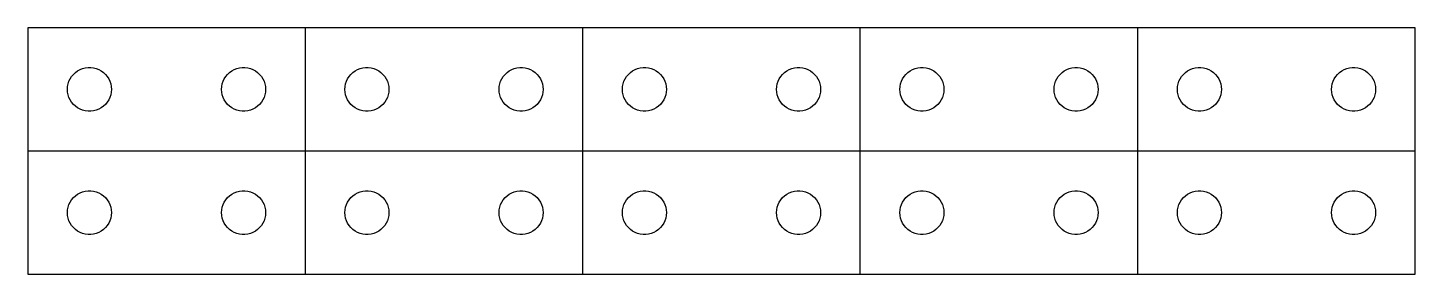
# Model space of a CAD drawing. Extents: x 71.8 to 161.8, y 134.8 to 150.8.
import ezdxf

# ---------------------------------------------------------------- set-up
doc = ezdxf.new("R2010")
doc.units = 0
doc.layers.add('Ebene_1', color=7, linetype='CONTINUOUS')

msp = doc.modelspace()

# ---------------------------------------------------------------- linework, layer by layer
at = {"layer": 'Ebene_1', "color": 7}
for points in [[(89.777778, 150.755555), (71.777778, 150.755555), (71.777778, 142.755571), (89.777778, 142.755571)], [(107.777778, 150.755555), (89.777778, 150.755555), (89.777778, 142.755571), (107.777778, 142.755571), (107.777778, 150.755555)], [(125.777778, 150.755555), (107.777778, 150.755555)], [(107.777778, 142.755571), (125.777778, 142.755571), (125.777778, 150.755555)], [(143.777779, 150.755555), (125.777779, 150.755555)], [(125.777779, 142.755571), (143.777779, 142.755571), (143.777779, 150.755555)], [(161.77778, 150.755555), (143.77778, 150.755555)], [(143.77778, 142.755571), (161.77778, 142.755571), (161.77778, 150.755555)], [(75.510768, 145.355825), (75.337438, 145.400303), (75.171038, 145.466202), (75.014228, 145.552393), (74.869448, 145.657577), (74.739008, 145.78009), (74.624928, 145.917983), (74.529048, 146.069057), (74.452858, 146.230996), (74.397558, 146.401204), (74.364018, 146.576972), (74.352788, 146.755563), (74.364017, 146.934153), (74.397558, 147.109921), (74.452858, 147.280129), (74.529048, 147.442068), (74.624928, 147.593142), (74.739008, 147.731035), (74.869448, 147.853548), (75.014228, 147.958732), (75.171038, 148.044923), (75.337438, 148.110822), (75.510768, 148.1553), (75.688318, 148.177596)], [(75.688318, 148.177737), (75.867258, 148.177737), (76.044808, 148.155441)], [(76.044808, 148.1553), (76.218128, 148.110822), (76.384528, 148.044923), (76.541348, 147.958732), (76.686118, 147.853548), (76.816568, 147.731035), (76.930638, 147.593142), (77.026528, 147.442068), (77.102718, 147.280129), (77.158008, 147.109921), (77.191548, 146.934153), (77.202777, 146.755563), (77.191548, 146.576972), (77.158008, 146.401204), (77.102718, 146.230996), (77.026528, 146.069057), (76.930638, 145.917983), (76.816568, 145.78009), (76.686118, 145.657577), (76.541348, 145.552393), (76.384528, 145.466202), (76.218128, 145.400303), (76.044808, 145.355825), (75.867258, 145.333247)], [(85.510748, 145.355825), (85.337428, 145.400303), (85.171028, 145.466202), (85.014208, 145.552393), (84.869438, 145.657577), (84.738988, 145.78009), (84.624918, 145.917983), (84.529028, 146.069057), (84.452838, 146.230996), (84.397548, 146.401204), (84.364008, 146.576972), (84.352778, 146.755563), (84.364007, 146.934153), (84.397548, 147.109921), (84.452838, 147.280129), (84.529028, 147.442068), (84.624918, 147.593142), (84.738988, 147.731035), (84.869438, 147.853548), (85.014208, 147.958732), (85.171028, 148.044923), (85.337428, 148.110822), (85.510748, 148.1553), (85.688298, 148.177596)], [(85.688298, 148.177737), (85.867238, 148.177737), (86.044788, 148.155441)], [(86.044788, 148.1553), (86.218118, 148.110822), (86.384518, 148.044923), (86.541328, 147.958732), (86.686108, 147.853548), (86.816548, 147.731035), (86.930628, 147.593142), (87.026508, 147.442068), (87.102698, 147.280129), (87.157998, 147.109921), (87.191538, 146.934153), (87.202767, 146.755563), (87.191538, 146.576972), (87.157998, 146.401204), (87.102698, 146.230996), (87.026508, 146.069057), (86.930628, 145.917983), (86.816548, 145.78009), (86.686108, 145.657577), (86.541328, 145.552393), (86.384518, 145.466202), (86.218118, 145.400303), (86.044788, 145.355825), (85.867238, 145.333247)], [(93.510768, 145.355825), (93.337438, 145.400303), (93.171038, 145.466202), (93.014228, 145.552393), (92.869448, 145.657577), (92.739008, 145.78009), (92.624928, 145.917983), (92.529048, 146.069057), (92.452858, 146.230996), (92.397558, 146.401204), (92.364018, 146.576972), (92.352788, 146.755563), (92.364017, 146.934153), (92.397558, 147.109921), (92.452858, 147.280129), (92.529048, 147.442068), (92.624928, 147.593142), (92.739008, 147.731035), (92.869448, 147.853548), (93.014228, 147.958732), (93.171038, 148.044923), (93.337438, 148.110822), (93.510768, 148.1553), (93.688318, 148.177596)], [(93.688318, 148.177737), (93.867258, 148.177737), (94.044808, 148.155441)], [(94.044808, 148.1553), (94.218128, 148.110822), (94.384528, 148.044923), (94.541348, 147.958732), (94.686118, 147.853548), (94.816568, 147.731035), (94.930638, 147.593142), (95.026528, 147.442068), (95.102718, 147.280129), (95.158008, 147.109921), (95.191548, 146.934153), (95.202777, 146.755563), (95.191548, 146.576972), (95.158008, 146.401204), (95.102718, 146.230996), (95.026528, 146.069057), (94.930638, 145.917983), (94.816568, 145.78009), (94.686118, 145.657577), (94.541348, 145.552393), (94.384528, 145.466202), (94.218128, 145.400303), (94.044808, 145.355825), (93.867258, 145.333247)], [(103.510748, 145.355825), (103.337428, 145.400303), (103.171028, 145.466202), (103.014208, 145.552393), (102.869438, 145.657577), (102.738988, 145.78009), (102.624918, 145.917983), (102.529028, 146.069057), (102.452838, 146.230996), (102.397548, 146.401204), (102.364008, 146.576972), (102.352778, 146.755563), (102.364007, 146.934153), (102.397548, 147.109921), (102.452838, 147.280129), (102.529028, 147.442068), (102.624918, 147.593142), (102.738988, 147.731035), (102.869438, 147.853548), (103.014208, 147.958732), (103.171028, 148.044923), (103.337428, 148.110822), (103.510748, 148.1553), (103.688298, 148.177596)], [(103.688298, 148.177737), (103.867238, 148.177737), (104.044788, 148.155441)], [(104.044788, 148.1553), (104.218118, 148.110822), (104.384518, 148.044923), (104.541328, 147.958732), (104.686108, 147.853548), (104.816548, 147.731035), (104.930628, 147.593142), (105.026508, 147.442068), (105.102698, 147.280129), (105.157998, 147.109921), (105.191538, 146.934153), (105.202767, 146.755563), (105.191538, 146.576972), (105.157998, 146.401204), (105.102698, 146.230996), (105.026508, 146.069057), (104.930628, 145.917983), (104.816548, 145.78009), (104.686108, 145.657577), (104.541328, 145.552393), (104.384518, 145.466202), (104.218118, 145.400303), (104.044788, 145.355825), (103.867238, 145.333247)], [(111.510768, 145.355825), (111.337438, 145.400303), (111.171038, 145.466202), (111.014228, 145.552393), (110.869448, 145.657577), (110.739008, 145.78009), (110.624928, 145.917983), (110.529048, 146.069057), (110.452858, 146.230996), (110.397558, 146.401204), (110.364018, 146.576972), (110.352788, 146.755563), (110.364017, 146.934153), (110.397558, 147.109921), (110.452858, 147.280129), (110.529048, 147.442068), (110.624928, 147.593142), (110.739008, 147.731035), (110.869448, 147.853548), (111.014228, 147.958732), (111.171038, 148.044923), (111.337438, 148.110822), (111.510768, 148.1553), (111.688318, 148.177596)], [(111.688318, 148.177737), (111.867258, 148.177737), (112.044808, 148.155441)], [(112.044808, 148.1553), (112.218128, 148.110822), (112.384528, 148.044923), (112.541348, 147.958732), (112.686118, 147.853548), (112.816568, 147.731035), (112.930638, 147.593142), (113.026528, 147.442068), (113.102718, 147.280129), (113.158008, 147.109921), (113.191548, 146.934153), (113.202778, 146.755563), (113.191548, 146.576972), (113.158008, 146.401204), (113.102718, 146.230996), (113.026528, 146.069057), (112.930638, 145.917983), (112.816568, 145.78009), (112.686118, 145.657577), (112.541348, 145.552393), (112.384528, 145.466202), (112.218128, 145.400303), (112.044808, 145.355825), (111.867258, 145.333247)], [(121.510748, 145.355825), (121.337428, 145.400303), (121.171028, 145.466202), (121.014208, 145.552393), (120.869438, 145.657577), (120.738988, 145.78009), (120.624918, 145.917983), (120.529028, 146.069057), (120.452838, 146.230996), (120.397548, 146.401204), (120.364008, 146.576972), (120.352778, 146.755563), (120.364008, 146.934153), (120.397548, 147.109921), (120.452838, 147.280129), (120.529028, 147.442068), (120.624918, 147.593142), (120.738988, 147.731035), (120.869438, 147.853548), (121.014208, 147.958732), (121.171028, 148.044923), (121.337428, 148.110822), (121.510748, 148.1553), (121.688298, 148.177596)], [(121.688298, 148.177737), (121.867238, 148.177737), (122.044788, 148.155441)], [(122.044788, 148.1553), (122.218118, 148.110822), (122.384518, 148.044923), (122.541328, 147.958732), (122.686108, 147.853548), (122.816548, 147.731035), (122.930628, 147.593142), (123.026508, 147.442068), (123.102698, 147.280129), (123.157998, 147.109921), (123.191538, 146.934153), (123.202767, 146.755563), (123.191538, 146.576972), (123.157998, 146.401204), (123.102698, 146.230996), (123.026508, 146.069057), (122.930628, 145.917983), (122.816548, 145.78009), (122.686108, 145.657577), (122.541328, 145.552393), (122.384518, 145.466202), (122.218118, 145.400303), (122.044788, 145.355825), (121.867238, 145.333247)], [(129.510769, 145.355825), (129.337439, 145.400303), (129.171039, 145.466202), (129.014229, 145.552393), (128.869449, 145.657577), (128.739009, 145.78009), (128.624929, 145.917983), (128.529049, 146.069057), (128.452859, 146.230996), (128.397559, 146.401204), (128.364019, 146.576972), (128.35279, 146.755563), (128.364019, 146.934153), (128.397559, 147.109921), (128.452859, 147.280129), (128.529049, 147.442068), (128.624929, 147.593142), (128.739009, 147.731035), (128.869449, 147.853548), (129.014229, 147.958732), (129.171039, 148.044923), (129.337439, 148.110822), (129.510769, 148.1553), (129.688319, 148.177596)], [(129.688319, 148.177737), (129.867259, 148.177737), (130.044809, 148.155441)], [(130.044809, 148.1553), (130.218129, 148.110822), (130.384529, 148.044923), (130.541349, 147.958732), (130.686119, 147.853548), (130.816569, 147.731035), (130.930639, 147.593142), (131.026529, 147.442068), (131.102719, 147.280129), (131.158009, 147.109921), (131.191549, 146.934153), (131.202779, 146.755563), (131.191549, 146.576972), (131.158009, 146.401204), (131.102719, 146.230996), (131.026529, 146.069057), (130.930639, 145.917983), (130.816569, 145.78009), (130.686119, 145.657577), (130.541349, 145.552393), (130.384529, 145.466202), (130.218129, 145.400303), (130.044809, 145.355825), (129.867259, 145.333247)], [(139.510749, 145.355825), (139.337429, 145.400303), (139.171029, 145.466202), (139.014209, 145.552393), (138.869439, 145.657577), (138.738989, 145.78009), (138.624919, 145.917983), (138.529029, 146.069057), (138.452839, 146.230996), (138.397549, 146.401204), (138.364009, 146.576972), (138.352779, 146.755563), (138.364009, 146.934153), (138.397549, 147.109921), (138.452839, 147.280129), (138.529029, 147.442068), (138.624919, 147.593142), (138.738989, 147.731035), (138.869439, 147.853548), (139.014209, 147.958732), (139.171029, 148.044923), (139.337429, 148.110822), (139.510749, 148.1553), (139.688299, 148.177596)], [(139.688299, 148.177737), (139.867239, 148.177737), (140.044789, 148.155441)], [(140.044789, 148.1553), (140.218119, 148.110822), (140.384519, 148.044923), (140.541329, 147.958732), (140.686109, 147.853548), (140.816549, 147.731035), (140.930629, 147.593142), (141.026509, 147.442068), (141.102699, 147.280129), (141.157999, 147.109921), (141.191539, 146.934153), (141.202769, 146.755563), (141.19154, 146.576972), (141.157999, 146.401204), (141.102699, 146.230996), (141.026509, 146.069057), (140.930629, 145.917983), (140.816549, 145.78009), (140.686109, 145.657577), (140.541329, 145.552393), (140.384519, 145.466202), (140.218119, 145.400303), (140.044789, 145.355825), (139.867239, 145.333247)], [(147.51077, 145.355825), (147.33744, 145.400303), (147.17104, 145.466202), (147.01423, 145.552393), (146.86945, 145.657577), (146.73901, 145.78009), (146.62493, 145.917983), (146.52905, 146.069057), (146.45286, 146.230996), (146.39756, 146.401204), (146.36402, 146.576972), (146.35279, 146.755563), (146.364019, 146.934153), (146.39756, 147.109921), (146.45286, 147.280129), (146.52905, 147.442068), (146.62493, 147.593142), (146.73901, 147.731035), (146.86945, 147.853548), (147.01423, 147.958732), (147.17104, 148.044923), (147.33744, 148.110822), (147.51077, 148.1553), (147.68832, 148.177596)], [(147.68832, 148.177737), (147.86726, 148.177737), (148.04481, 148.155441)], [(148.04481, 148.1553), (148.21813, 148.110822), (148.38453, 148.044923), (148.54135, 147.958732), (148.68612, 147.853548), (148.81657, 147.731035), (148.93064, 147.593142), (149.02653, 147.442068), (149.10272, 147.280129), (149.15801, 147.109921), (149.19155, 146.934153), (149.20278, 146.755563), (149.19155, 146.576972), (149.15801, 146.401204), (149.10272, 146.230996), (149.02653, 146.069057), (148.93064, 145.917983), (148.81657, 145.78009), (148.68612, 145.657577), (148.54135, 145.552393), (148.38453, 145.466202), (148.21813, 145.400303), (148.04481, 145.355825), (147.86726, 145.333247)], [(157.51075, 145.355825), (157.33743, 145.400303), (157.17103, 145.466202), (157.01421, 145.552393), (156.86944, 145.657577), (156.73899, 145.78009), (156.62492, 145.917983), (156.52903, 146.069057), (156.45284, 146.230996), (156.39755, 146.401204), (156.36401, 146.576972), (156.35278, 146.755563), (156.36401, 146.934153), (156.39755, 147.109921), (156.45284, 147.280129), (156.52903, 147.442068), (156.62492, 147.593142), (156.73899, 147.731035), (156.86944, 147.853548), (157.01421, 147.958732), (157.17103, 148.044923), (157.33743, 148.110822), (157.51075, 148.1553), (157.6883, 148.177596)], [(157.6883, 148.177737), (157.86724, 148.177737), (158.04479, 148.155441)], [(158.04479, 148.1553), (158.21812, 148.110822), (158.38452, 148.044923), (158.54133, 147.958732), (158.68611, 147.853548), (158.81655, 147.731035), (158.93063, 147.593142), (159.02651, 147.442068), (159.1027, 147.280129), (159.158, 147.109921), (159.19154, 146.934153), (159.202769, 146.755563), (159.19154, 146.576972), (159.158, 146.401204), (159.1027, 146.230996), (159.02651, 146.069057), (158.93063, 145.917983), (158.81655, 145.78009), (158.68611, 145.657577), (158.54133, 145.552393), (158.38452, 145.466202), (158.21812, 145.400303), (158.04479, 145.355825), (157.86724, 145.333247)], [(75.688318, 145.333388), (75.510768, 145.355966)], [(75.867258, 145.333388), (75.688318, 145.333388)], [(85.688298, 145.333388), (85.510748, 145.355966)], [(85.867238, 145.333388), (85.688298, 145.333388)], [(93.688318, 145.333388), (93.510768, 145.355966)], [(93.867258, 145.333388), (93.688318, 145.333388)], [(103.688298, 145.333388), (103.510748, 145.355966)], [(103.867238, 145.333388), (103.688298, 145.333388)], [(111.688318, 145.333388), (111.510768, 145.355966)], [(111.867258, 145.333388), (111.688318, 145.333388)], [(121.688298, 145.333388), (121.510748, 145.355966)], [(121.867238, 145.333388), (121.688298, 145.333388)], [(129.688319, 145.333388), (129.510769, 145.355966)], [(129.867259, 145.333388), (129.688319, 145.333388)], [(139.688299, 145.333388), (139.510749, 145.355966)], [(139.867239, 145.333388), (139.688299, 145.333388)], [(147.68832, 145.333388), (147.51077, 145.355966)], [(147.86726, 145.333388), (147.68832, 145.333388)], [(157.6883, 145.333388), (157.51075, 145.355966)], [(157.86724, 145.333388), (157.6883, 145.333388)], [(71.777778, 142.755571), (71.777778, 134.755587), (89.777778, 134.755587)], [(89.777778, 142.755571), (89.777778, 134.755587), (107.777778, 134.755587), (107.777778, 142.755571)], [(107.777778, 134.755587), (125.777778, 134.755587), (125.777778, 142.755571)], [(125.777779, 134.755587), (143.777779, 134.755587), (143.777779, 142.755571)], [(143.77778, 134.755587), (161.77778, 134.755587), (161.77778, 142.755571)], [(75.510768, 137.355841), (75.337438, 137.400319), (75.171038, 137.466218), (75.014228, 137.552409), (74.869448, 137.657593), (74.739008, 137.780106), (74.624928, 137.917999), (74.529048, 138.069073), (74.452858, 138.231012), (74.397558, 138.40122), (74.364018, 138.576988), (74.352788, 138.755579), (74.364017, 138.934169), (74.397558, 139.109937), (74.452858, 139.280145), (74.529048, 139.442084), (74.624928, 139.593158), (74.739008, 139.731051), (74.869448, 139.853564), (75.014228, 139.958748), (75.171038, 140.044939), (75.337438, 140.110838), (75.510768, 140.155316), (75.688318, 140.177612)], [(75.688318, 140.177753), (75.867258, 140.177753), (76.044808, 140.155457)], [(76.044808, 140.155316), (76.218128, 140.110838), (76.384528, 140.044939), (76.541348, 139.958748), (76.686118, 139.853564), (76.816568, 139.731051), (76.930638, 139.593158), (77.026528, 139.442084), (77.102718, 139.280145), (77.158008, 139.109937), (77.191548, 138.934169), (77.202777, 138.755579), (77.191548, 138.576988), (77.158008, 138.40122), (77.102718, 138.231012), (77.026528, 138.069073), (76.930638, 137.917999), (76.816568, 137.780106), (76.686118, 137.657593), (76.541348, 137.552409), (76.384528, 137.466218), (76.218128, 137.400319), (76.044808, 137.355841), (75.867258, 137.333263)], [(85.510748, 137.355841), (85.337428, 137.400319), (85.171028, 137.466218), (85.014208, 137.552409), (84.869438, 137.657593), (84.738988, 137.780106), (84.624918, 137.917999), (84.529028, 138.069073), (84.452838, 138.231012), (84.397548, 138.40122), (84.364008, 138.576988), (84.352778, 138.755579), (84.364007, 138.934169), (84.397548, 139.109937), (84.452838, 139.280145), (84.529028, 139.442084), (84.624918, 139.593158), (84.738988, 139.731051), (84.869438, 139.853564), (85.014208, 139.958748), (85.171028, 140.044939), (85.337428, 140.110838), (85.510748, 140.155316), (85.688298, 140.177612)], [(85.688298, 140.177753), (85.867238, 140.177753), (86.044788, 140.155457)], [(86.044788, 140.155316), (86.218118, 140.110838), (86.384518, 140.044939), (86.541328, 139.958748), (86.686108, 139.853564), (86.816548, 139.731051), (86.930628, 139.593158), (87.026508, 139.442084), (87.102698, 139.280145), (87.157998, 139.109937), (87.191538, 138.934169), (87.202767, 138.755579), (87.191538, 138.576988), (87.157998, 138.40122), (87.102698, 138.231012), (87.026508, 138.069073), (86.930628, 137.917999), (86.816548, 137.780106), (86.686108, 137.657593), (86.541328, 137.552409), (86.384518, 137.466218), (86.218118, 137.400319), (86.044788, 137.355841), (85.867238, 137.333263)], [(93.510768, 137.355841), (93.337438, 137.400319), (93.171038, 137.466218), (93.014228, 137.552409), (92.869448, 137.657593), (92.739008, 137.780106), (92.624928, 137.917999), (92.529048, 138.069073), (92.452858, 138.231012), (92.397558, 138.40122), (92.364018, 138.576988), (92.352788, 138.755579), (92.364017, 138.934169), (92.397558, 139.109937), (92.452858, 139.280145), (92.529048, 139.442084), (92.624928, 139.593158), (92.739008, 139.731051), (92.869448, 139.853564), (93.014228, 139.958748), (93.171038, 140.044939), (93.337438, 140.110838), (93.510768, 140.155316), (93.688318, 140.177612)], [(93.688318, 140.177753), (93.867258, 140.177753), (94.044808, 140.155457)], [(94.044808, 140.155316), (94.218128, 140.110838), (94.384528, 140.044939), (94.541348, 139.958748), (94.686118, 139.853564), (94.816568, 139.731051), (94.930638, 139.593158), (95.026528, 139.442084), (95.102718, 139.280145), (95.158008, 139.109937), (95.191548, 138.934169), (95.202777, 138.755579), (95.191548, 138.576988), (95.158008, 138.40122), (95.102718, 138.231012), (95.026528, 138.069073), (94.930638, 137.917999), (94.816568, 137.780106), (94.686118, 137.657593), (94.541348, 137.552409), (94.384528, 137.466218), (94.218128, 137.400319), (94.044808, 137.355841), (93.867258, 137.333263)], [(103.510748, 137.355841), (103.337428, 137.400319), (103.171028, 137.466218), (103.014208, 137.552409), (102.869438, 137.657593), (102.738988, 137.780106), (102.624918, 137.917999), (102.529028, 138.069073), (102.452838, 138.231012), (102.397548, 138.40122), (102.364008, 138.576988), (102.352778, 138.755579), (102.364007, 138.934169), (102.397548, 139.109937), (102.452838, 139.280145), (102.529028, 139.442084), (102.624918, 139.593158), (102.738988, 139.731051), (102.869438, 139.853564), (103.014208, 139.958748), (103.171028, 140.044939), (103.337428, 140.110838), (103.510748, 140.155316), (103.688298, 140.177612)], [(103.688298, 140.177753), (103.867238, 140.177753), (104.044788, 140.155457)], [(104.044788, 140.155316), (104.218118, 140.110838), (104.384518, 140.044939), (104.541328, 139.958748), (104.686108, 139.853564), (104.816548, 139.731051), (104.930628, 139.593158), (105.026508, 139.442084), (105.102698, 139.280145), (105.157998, 139.109937), (105.191538, 138.934169), (105.202767, 138.755579), (105.191538, 138.576988), (105.157998, 138.40122), (105.102698, 138.231012), (105.026508, 138.069073), (104.930628, 137.917999), (104.816548, 137.780106), (104.686108, 137.657593), (104.541328, 137.552409), (104.384518, 137.466218), (104.218118, 137.400319), (104.044788, 137.355841), (103.867238, 137.333263)], [(111.510768, 137.355841), (111.337438, 137.400319), (111.171038, 137.466218), (111.014228, 137.552409), (110.869448, 137.657593), (110.739008, 137.780106), (110.624928, 137.917999), (110.529048, 138.069073), (110.452858, 138.231012), (110.397558, 138.40122), (110.364018, 138.576988), (110.352788, 138.755579), (110.364017, 138.934169), (110.397558, 139.109937), (110.452858, 139.280145), (110.529048, 139.442084), (110.624928, 139.593158), (110.739008, 139.731051), (110.869448, 139.853564), (111.014228, 139.958748), (111.171038, 140.044939), (111.337438, 140.110838), (111.510768, 140.155316), (111.688318, 140.177612)], [(111.688318, 140.177753), (111.867258, 140.177753), (112.044808, 140.155457)], [(112.044808, 140.155316), (112.218128, 140.110838), (112.384528, 140.044939), (112.541348, 139.958748), (112.686118, 139.853564), (112.816568, 139.731051), (112.930638, 139.593158), (113.026528, 139.442084), (113.102718, 139.280145), (113.158008, 139.109937), (113.191548, 138.934169), (113.202778, 138.755579), (113.191548, 138.576988), (113.158008, 138.40122), (113.102718, 138.231012), (113.026528, 138.069073), (112.930638, 137.917999), (112.816568, 137.780106), (112.686118, 137.657593), (112.541348, 137.552409), (112.384528, 137.466218), (112.218128, 137.400319), (112.044808, 137.355841), (111.867258, 137.333263)], [(121.510748, 137.355841), (121.337428, 137.400319), (121.171028, 137.466218), (121.014208, 137.552409), (120.869438, 137.657593), (120.738988, 137.780106), (120.624918, 137.917999), (120.529028, 138.069073), (120.452838, 138.231012), (120.397548, 138.40122), (120.364008, 138.576988), (120.352778, 138.755579), (120.364008, 138.934169), (120.397548, 139.109937), (120.452838, 139.280145), (120.529028, 139.442084), (120.624918, 139.593158), (120.738988, 139.731051), (120.869438, 139.853564), (121.014208, 139.958748), (121.171028, 140.044939), (121.337428, 140.110838), (121.510748, 140.155316), (121.688298, 140.177612)], [(121.688298, 140.177753), (121.867238, 140.177753), (122.044788, 140.155457)], [(122.044788, 140.155316), (122.218118, 140.110838), (122.384518, 140.044939), (122.541328, 139.958748), (122.686108, 139.853564), (122.816548, 139.731051), (122.930628, 139.593158), (123.026508, 139.442084), (123.102698, 139.280145), (123.157998, 139.109937), (123.191538, 138.934169), (123.202767, 138.755579), (123.191538, 138.576988), (123.157998, 138.40122), (123.102698, 138.231012), (123.026508, 138.069073), (122.930628, 137.917999), (122.816548, 137.780106), (122.686108, 137.657593), (122.541328, 137.552409), (122.384518, 137.466218), (122.218118, 137.400319), (122.044788, 137.355841), (121.867238, 137.333263)], [(129.510769, 137.355841), (129.337439, 137.400319), (129.171039, 137.466218), (129.014229, 137.552409), (128.869449, 137.657593), (128.739009, 137.780106), (128.624929, 137.917999), (128.529049, 138.069073), (128.452859, 138.231012), (128.397559, 138.40122), (128.364019, 138.576988), (128.35279, 138.755579), (128.364019, 138.934169), (128.397559, 139.109937), (128.452859, 139.280145), (128.529049, 139.442084), (128.624929, 139.593158), (128.739009, 139.731051), (128.869449, 139.853564), (129.014229, 139.958748), (129.171039, 140.044939), (129.337439, 140.110838), (129.510769, 140.155316), (129.688319, 140.177612)], [(129.688319, 140.177753), (129.867259, 140.177753), (130.044809, 140.155457)], [(130.044809, 140.155316), (130.218129, 140.110838), (130.384529, 140.044939), (130.541349, 139.958748), (130.686119, 139.853564), (130.816569, 139.731051), (130.930639, 139.593158), (131.026529, 139.442084), (131.102719, 139.280145), (131.158009, 139.109937), (131.191549, 138.934169), (131.202779, 138.755579), (131.191549, 138.576988), (131.158009, 138.40122), (131.102719, 138.231012), (131.026529, 138.069073), (130.930639, 137.917999), (130.816569, 137.780106), (130.686119, 137.657593), (130.541349, 137.552409), (130.384529, 137.466218), (130.218129, 137.400319), (130.044809, 137.355841), (129.867259, 137.333263)], [(139.510749, 137.355841), (139.337429, 137.400319), (139.171029, 137.466218), (139.014209, 137.552409), (138.869439, 137.657593), (138.738989, 137.780106), (138.624919, 137.917999), (138.529029, 138.069073), (138.452839, 138.231012), (138.397549, 138.40122), (138.364009, 138.576988), (138.352779, 138.755579), (138.364009, 138.934169), (138.397549, 139.109937), (138.452839, 139.280145), (138.529029, 139.442084), (138.624919, 139.593158), (138.738989, 139.731051), (138.869439, 139.853564), (139.014209, 139.958748), (139.171029, 140.044939), (139.337429, 140.110838), (139.510749, 140.155316), (139.688299, 140.177612)], [(139.688299, 140.177753), (139.867239, 140.177753), (140.044789, 140.155457)], [(140.044789, 140.155316), (140.218119, 140.110838), (140.384519, 140.044939), (140.541329, 139.958748), (140.686109, 139.853564), (140.816549, 139.731051), (140.930629, 139.593158), (141.026509, 139.442084), (141.102699, 139.280145), (141.157999, 139.109937), (141.191539, 138.934169), (141.202769, 138.755579), (141.19154, 138.576988), (141.157999, 138.40122), (141.102699, 138.231012), (141.026509, 138.069073), (140.930629, 137.917999), (140.816549, 137.780106), (140.686109, 137.657593), (140.541329, 137.552409), (140.384519, 137.466218), (140.218119, 137.400319), (140.044789, 137.355841), (139.867239, 137.333263)], [(147.51077, 137.355841), (147.33744, 137.400319), (147.17104, 137.466218), (147.01423, 137.552409), (146.86945, 137.657593), (146.73901, 137.780106), (146.62493, 137.917999), (146.52905, 138.069073), (146.45286, 138.231012), (146.39756, 138.40122), (146.36402, 138.576988), (146.35279, 138.755579), (146.364019, 138.934169), (146.39756, 139.109937), (146.45286, 139.280145), (146.52905, 139.442084), (146.62493, 139.593158), (146.73901, 139.731051), (146.86945, 139.853564), (147.01423, 139.958748), (147.17104, 140.044939), (147.33744, 140.110838), (147.51077, 140.155316), (147.68832, 140.177612)], [(147.68832, 140.177753), (147.86726, 140.177753), (148.04481, 140.155457)], [(148.04481, 140.155316), (148.21813, 140.110838), (148.38453, 140.044939), (148.54135, 139.958748), (148.68612, 139.853564), (148.81657, 139.731051), (148.93064, 139.593158), (149.02653, 139.442084), (149.10272, 139.280145), (149.15801, 139.109937), (149.19155, 138.934169), (149.20278, 138.755579), (149.19155, 138.576988), (149.15801, 138.40122), (149.10272, 138.231012), (149.02653, 138.069073), (148.93064, 137.917999), (148.81657, 137.780106), (148.68612, 137.657593), (148.54135, 137.552409), (148.38453, 137.466218), (148.21813, 137.400319), (148.04481, 137.355841), (147.86726, 137.333263)], [(157.51075, 137.355841), (157.33743, 137.400319), (157.17103, 137.466218), (157.01421, 137.552409), (156.86944, 137.657593), (156.73899, 137.780106), (156.62492, 137.917999), (156.52903, 138.069073), (156.45284, 138.231012), (156.39755, 138.40122), (156.36401, 138.576988), (156.35278, 138.755579), (156.36401, 138.934169), (156.39755, 139.109937), (156.45284, 139.280145), (156.52903, 139.442084), (156.62492, 139.593158), (156.73899, 139.731051), (156.86944, 139.853564), (157.01421, 139.958748), (157.17103, 140.044939), (157.33743, 140.110838), (157.51075, 140.155316), (157.6883, 140.177612)], [(157.6883, 140.177753), (157.86724, 140.177753), (158.04479, 140.155457)], [(158.04479, 140.155316), (158.21812, 140.110838), (158.38452, 140.044939), (158.54133, 139.958748), (158.68611, 139.853564), (158.81655, 139.731051), (158.93063, 139.593158), (159.02651, 139.442084), (159.1027, 139.280145), (159.158, 139.109937), (159.19154, 138.934169), (159.202769, 138.755579), (159.19154, 138.576988), (159.158, 138.40122), (159.1027, 138.231012), (159.02651, 138.069073), (158.93063, 137.917999), (158.81655, 137.780106), (158.68611, 137.657593), (158.54133, 137.552409), (158.38452, 137.466218), (158.21812, 137.400319), (158.04479, 137.355841), (157.86724, 137.333263)], [(75.688318, 137.333404), (75.510768, 137.355982)], [(75.867258, 137.333404), (75.688318, 137.333404)], [(85.688298, 137.333404), (85.510748, 137.355982)], [(85.867238, 137.333404), (85.688298, 137.333404)], [(93.688318, 137.333404), (93.510768, 137.355982)], [(93.867258, 137.333404), (93.688318, 137.333404)], [(103.688298, 137.333404), (103.510748, 137.355982)], [(103.867238, 137.333404), (103.688298, 137.333404)], [(111.688318, 137.333404), (111.510768, 137.355982)], [(111.867258, 137.333404), (111.688318, 137.333404)], [(121.688298, 137.333404), (121.510748, 137.355982)], [(121.867238, 137.333404), (121.688298, 137.333404)], [(129.688319, 137.333404), (129.510769, 137.355982)], [(129.867259, 137.333404), (129.688319, 137.333404)], [(139.688299, 137.333404), (139.510749, 137.355982)], [(139.867239, 137.333404), (139.688299, 137.333404)], [(147.68832, 137.333404), (147.51077, 137.355982)], [(147.86726, 137.333404), (147.68832, 137.333404)], [(157.6883, 137.333404), (157.51075, 137.355982)], [(157.86724, 137.333404), (157.6883, 137.333404)]]:
    msp.add_lwpolyline(points, dxfattribs=at)

doc.saveas('drawing.dxf')
